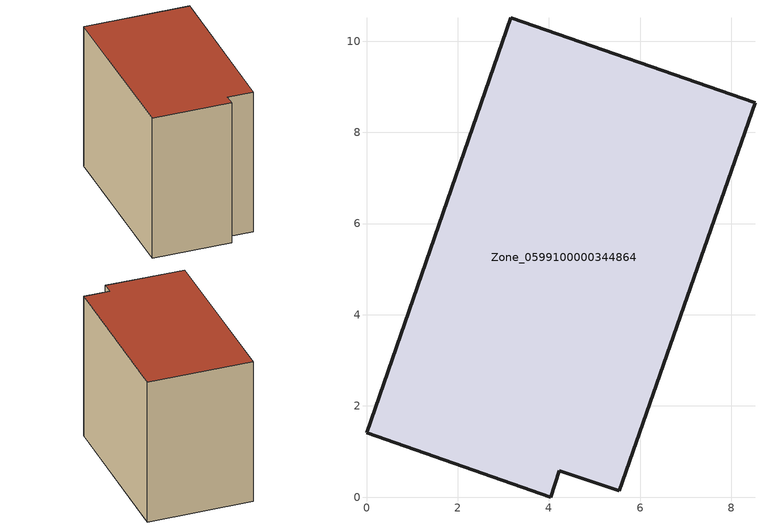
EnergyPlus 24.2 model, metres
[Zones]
Zone_0599100000344864
 floor ground (C_G): 0,1.41 3.16,10.51 8.52,8.65 5.54,0.14 4.23,0.58 4.04,0 z0
 wall outside (C_F): 3.16,10.51 0,1.41 4.04,0 4.23,0.58 5.54,0.14 8.52,8.65 3.16,10.51 z0:8.14
 roof outside (C_R): 8.52,8.65 3.16,10.51 0,1.41 4.04,0 4.23,0.58 5.54,0.14 z8.14
[BUILDING]
Pand.0599100000344864: North Axis=0; Terrain=City; Loads Convergence Tolerance Value=0.04; Temperature Convergence Tolerance Value=0.4; Solar Distribution=FullExterior; Maximum Number of Warmup Days=25; Minimum Number of Warmup Days=1
[Site:Location]
Rotterdam.The.Hague.AP_ZH_NLD Design_Conditions: Latitude=51.96; Longitude=4.45; Time Zone=1; Elevation=-4.5
[SITE:GROUNDTEMPERATURE:BUILDINGSURFACE]
18, 18, 18, 18, 18, 18, 18, 18, 18, 18, 18, 18
[MATERIAL] Thermal Absorptance=0.9; Solar Absorptance=0.7; Visible Absorptance=0.7
Name | Roughness | Thickness | Conductivity | Density | Specific Heat
G.TC.1992-2005 | MediumSmooth | 0.15 | 0.06 | 540 | 1210
F.TC.1992-2005 | Rough | 0.3 | 0.12 | 1920 | 840
R.TC.1992-2005 | MediumRough | 0.2 | 0.08 | 1500 | 1000
[CONSTRUCTION]
C_G: G.TC.1992-2005
C_F: F.TC.1992-2005
C_R: R.TC.1992-2005
[ZONE]
Zone_0599100000344864: Type=1; Multiplier=1; Ceiling Height=Autocalculate; Volume=Autocalculate; Floor Area=autocalculate; Part of Total Floor Area=Yes
[ZONEINFILTRATION:DESIGNFLOWRATE]
Infil_Zone_0599100000344864: Zone or ZoneList or Space or SpaceList=Zone_0599100000344864; Schedule=AlwaysOn; Design Flow Rate Calculation Method=Flow/Area; Flow Rate per Floor Area=0.0015; Constant Term Coefficient=1; Temperature Term Coefficient=0; Velocity Term Coefficient=0; Velocity Squared Term Coefficient=0
[HVACTEMPLATE:ZONE:IDEALLOADSAIRSYSTEM]
Zone_0599100000344864: Maximum Heating Supply Air Temperature=50; Minimum Cooling Supply Air Temperature=13; Maximum Heating Supply Air Humidity Ratio=0.0156; Minimum Cooling Supply Air Humidity Ratio=0.0077; Heating Limit=NoLimit; Cooling Limit=NoLimit; Dehumidification Control Type=ConstantSensibleHeatRatio; Cooling Sensible Heat Ratio=0.7; Dehumidification Setpoint=60; Humidification Control Type=None; Humidification Setpoint=30; Outdoor Air Method=None; Outdoor Air Flow Rate per Person=0.00944; Outdoor Air Flow Rate per Zone Floor Area=0; Outdoor Air Flow Rate per Zone=0; Demand Controlled Ventilation Type=None; Outdoor Air Economizer Type=NoEconomizer; Heat Recovery Type=None; Sensible Heat Recovery Effectiveness=0.7; Latent Heat Recovery Effectiveness=0.65
[ZONECONTROL:THERMOSTAT]
ThermostatControl_Zone_0599100000344864: Zone or ZoneList=Zone_0599100000344864; Control Type Schedule=DualSetpointControlType; Control 1=Thermostat_Zone_0599100000344864; Temperature Difference Between Cutout And Setpoint=0
[THERMOSTATSETPOINT:DUALSETPOINT]
Thermostat_Zone_0599100000344864: Heating Setpoint Temperature Schedule=HeatingSetpoint_Zone_0599100000344864; Cooling Setpoint Temperature Schedule=CoolingSetpoint_Zone_0599100000344864
[SCHEDULE:COMPACT]
HeatingSetpoint_Zone_0599100000344864: Through: 12/31, For: AllDays, Until: 24:00, 21
CoolingSetpoint_Zone_0599100000344864: Through: 12/31, For: AllDays, Until: 24:00, 24
DualSetpointControlType: Through: 12/31, For: AllDays, Until: 24:00, 4
AlwaysOn: Through: 12/31, For: AllDays, Until: 24:00, 1
